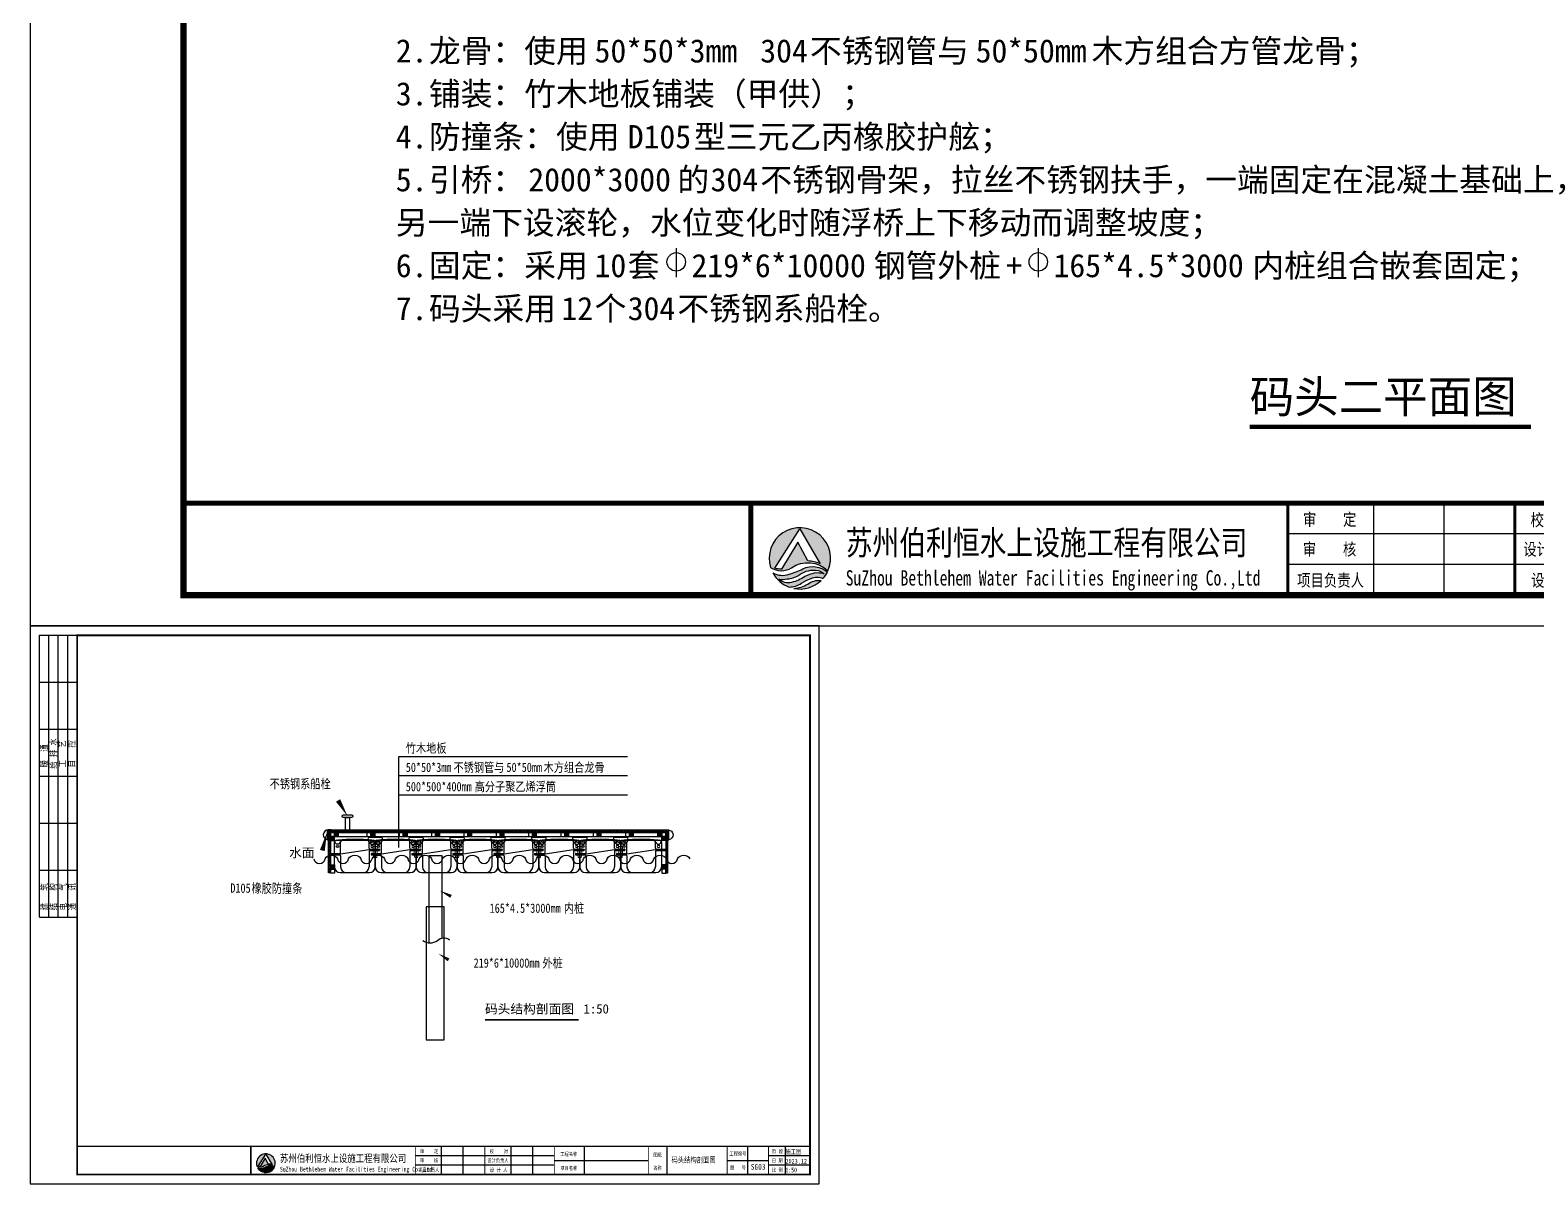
# Model space of a CAD drawing. Extents: x 140753 to 369320, y 91222 to 396627.
# Drawn here: x 244115 to 280954, y 223364 to 251574 of the extents above; entities that cross this region are included whole.
import ezdxf

# ---------------------------------------------------------------- set-up
doc = ezdxf.new("R2010")
doc.units = 0
doc.header["$LTSCALE"] = 1000
for name, color, linetype in [('DIM_SYMB', 3, 'Continuous'), ('PUB_TEXT', 7, 'Continuous'), ('W-FLOAT_BOWL浮筒', 253, 'Continuous'), ('W-Water-水流线', 140, 'Continuous'), ('栏杆', 6, 'Continuous'), ('短销钉', 253, 'Continuous')]:
    doc.layers.add(name, color=color, linetype=linetype)
doc.layers.add('伯利恒浮筒', color=5, linetype='Continuous', lineweight=5)
doc.styles.add('-宋体', font='', dxfattribs={"width": 0.8})
doc.styles.add('_TCH_DIM', font='SIMPLEX.shx', dxfattribs={"width": 0.7, "bigfont": 'GBCBIG.shx'})
doc.styles.get("Standard").update_dxf_attribs({"font": ''})
doc.styles.add('图框', font='')
doc.styles.add('黑体', font='simhei.ttf', dxfattribs={"width": 0.8})
doc.styles.get('-宋体').set_extended_font_data('SimSun')
doc.styles.get('Standard').set_extended_font_data('SimSun')
doc.styles.get('图框').set_extended_font_data('SimSun')

# ---------------------------------------------------------------- blocks, each defined once
blk = doc.blocks.new('$TITLEBLK$00000187')
h = blk.add_hatch(color=140)
h.dxf.hatch_style = 1
h.paths.add_polyline_path([(-294.3, 4.5, 0.294083), (-290.89, 4.48, -0.363756), (-284.97, 3.96, 1.450144)])
h.paths.add_polyline_path([(-289.53, 10.8), (-286.23, 5.12, 0.101723), (-288.23, 5.58), (-289.84, 8.66), (-292.52, 4.26, -0.081837), (-293.64, 4.38)], flags=16)
h = blk.add_hatch(color=174)
h.paths.add_polyline_path([(-285.05, 3.78, 0.296692), (-289.05, 4.29, -0.04264), (-291.3, 3.4, -0.209747), (-293.92, 3.62, 0.179915), (-291.3, 1.33, 0.169783), (-289.28, 1.97, -0.05744), (-287.69, 2.74, -0.214092), (-285.77, 2.71, 0.064571)])
h.paths.add_polyline_path([(-288.71, 3.03, -0.084014), (-290.89, 2.08, -0.271733), (-292.96, 2.61, 0.071966), (-291.58, 2.64, 0.098278), (-289.75, 3.23, -0.072406), (-288.51, 3.9, -0.088156), (-286.96, 4.07, -0.181988), (-285.56, 3.48, 0.206106)], flags=16)
blk.add_hatch(color=174).paths.add_polyline_path([(-286.08, 2.39, 0.189728), (-288.25, 1.81, -0.126537), (-290.52, 1.1, 0.245013)])
for p, q in [((-196, 0), (-196, 15)), ((-184.5, 0), (-184.5, 15)), ((-159, 0), (-159, 15)), ((-147.5, 0), (-147.5, 15)), ((-120, 0), (-120, 15)), ((-76, 0), (-76, 15)), ((-33, 0), (-33, 15)), ((-13, 0), (-13, 15)), ((0, 0), (0, 15)), ((-136, 10), (-210, 10)), ((0, 10), (-22, 10)), ((-136, 7.5), (-86, 7.5)), ((-44, 7.5), (-22, 7.5)), ((-136, 5), (-210, 5)), ((0, 5), (-22, 5))]:
    blk.add_line(p, q)
for points, const_width in [([(-297.54, 0), (-297.54, 15), (0, 15)], 0.8), ([(-210, 0), (-210, 15)], 0.5), ([(-173, 0), (-173, 15)], 0.5), ([(-136, 0), (-136, 15)], 0.5), ([(-86, 0), (-86, 15)], 0.5), ([(-44, 0), (-44, 15)], 0.5), ([(-22, 0), (-22, 15)], 0.5)]:
    blk.add_lwpolyline(points, dxfattribs=dict(const_width=const_width))
for points in [[(-294.3, 4.5, 0.294083), (-290.89, 4.48, -0.363756), (-284.97, 3.96, 1.450144)], [(-293.64, 4.38), (-289.53, 10.8), (-286.23, 5.12, 0.101723), (-288.23, 5.58), (-289.84, 8.66), (-292.52, 4.26, -0.081837)]]:
    blk.add_lwpolyline(points, format="xyb", close=True)
for points in [[(-293.92, 3.62, 0.209747), (-291.3, 3.4, 0.04264), (-289.05, 4.29, -0.296692), (-285.05, 3.78)], [(-292.96, 2.61, 0.071966), (-291.58, 2.64, 0.098278), (-289.75, 3.23, -0.072406), (-288.51, 3.9, -0.088156), (-286.96, 4.07, -0.181988), (-285.56, 3.48, 0.206106), (-288.71, 3.03, -0.084014), (-290.89, 2.08, -0.271733), (-292.96, 2.61)], [(-291.3, 1.33, 0.169783), (-289.28, 1.97, -0.05744), (-287.69, 2.74, -0.214092), (-285.77, 2.71, -0.214092)], [(-290.52, 1.1, 0.126537), (-288.25, 1.81, -0.189728), (-286.08, 2.39, -0.189728)]]:
    blk.add_lwpolyline(points, format="xyb")
for start, end in [(208.4706, 249.2676), (318.8384, 333.6165), (258.5751, 313.6432)]:
    blk.add_arc((-289.53, 6), 5, start, end)
at = {"style": '图框'}
for s, height, width, p in [('审    定', 2, 0.8, (-207.53, 11.34)), ('校    对', 2, 0.8, (-170.43, 11.27)), ('工程编号', 2, 0.8, (-42.79, 10.08)), ('阶 段', 2, 0.8, (-20.12, 11.27)), ('苏州伯利恒水上设施工程有限公司', 4, 0.8, (-282.06, 6.56)), ('工程名称', 2, 0.8, (-132.8, 9.86)), ('图纸', 2, 0.8, (-83.31, 9.46)), ('审    核', 2, 0.8, (-207.55, 6.48)), ('设计负责人', 2, 0.8, (-171.62, 6.48)), ('日 期', 2, 0.8, (-20.31, 6.48)), ('SuZhou Bethlehem Water Facilities Engineering Co.,Ltd ', 2.5, 0.75, (-282.06, 1.57)), ('项目负责人', 2, 0.8, (-208.49, 1.42)), ('设 计 人', 2, 0.8, (-170.33, 1.42)), ('项目名称', 2, 0.8, (-132.8, 2.36)), ('名称', 2, 0.8, (-83.31, 2.46)), ('图   号', 2, 0.8, (-42.46, 2.6)), ('比 例', 2, 0.8, (-20.27, 1.42))]:
    blk.add_text(s, height=height, dxfattribs=dict(at, width=width)).set_placement(p)
for tag, p in [('审定人', (-193.68, 10.95)), ('校对', (-155.51, 10.92)), ('审核人', (-193.68, 6.03)), ('设计负责人', (-158.64, 6.23)), ('项目负责人', (-195.69, 1.11)), ('设计人', (-156.48, 1.18))]:
    blk.add_attdef(tag, p, '', height=3)
for tag, p, height, style, width in [('工程名称', (-115.66, 9.53), 3, '-宋体', 0.8), ('阶段', (-12.96, 10.81), 2.5, '黑体', 0.8), ('图名', (-73.67, 6.22), 3, '-宋体', 0.8), ('日期', (-12.96, 5.8), 2.5, '黑体', 0.8), ('项目名称', (-115.65, 1.97), 3, '-宋体', 0.8), ('图号', (-31.44, 2.55), 3, '_TCH_DIM', 0.7), ('比例', (-12.96, 1.14), 2.5, '黑体', 0.8)]:
    blk.add_attdef(tag, p, '', height=height, dxfattribs=dict(style=style, width=width))
blk = doc.blocks.new('$TITLEBLK$00000095')
for p, q in [((-150, 20), (-150, 0)), ((-150, 20), (0, 20)), ((-125, 20), (-125, 0)), ((-100, 20), (-100, 0)), ((-75, 20), (-75, 0)), ((-75, 20), (-75, 0)), ((-50, 20), (-50, 0)), ((-25, 20), (-25, 0)), ((0, 20), (0, 0)), ((-150, 15), (-75, 15)), ((-75, 15), (0, 15)), ((-150, 10), (-75, 10)), ((-75, 10), (0, 10)), ((-150, 5), (-75, 5)), ((-75, 5), (0, 5))]:
    blk.add_line(p, q)
at = {"width": 0.8}
for s, p in [('建   筑', (-146.45, 15.65)), ('暖  通', (-70.35, 15.73)), ('结   构', (-146.45, 10.91)), ('给 排 水', (-71.03, 10.9)), ('工   艺', (-70.35, 6.13)), ('电   气', (-146.45, 5.65)), ('自   控', (-70.35, 1.24)), ('通   讯', (-146.45, 0.88))]:
    blk.add_text(s, height=3.509, dxfattribs=at).set_placement(p)
blk = doc.blocks.new('rgthtyjyuk')
blk.add_lwpolyline([(0, 0), (420, 0), (420, 297), (0, 297)], close=True)
at = {"const_width": 1}
blk.add_lwpolyline([(25, 5), (415, 5), (415, 292), (25, 292)], close=True, dxfattribs=at)
at = {"const_width": 0.8}
blk.add_lwpolyline([(415, 20), (25, 20)], dxfattribs=at)
at = {"rotation": 90}
blk.add_blockref('$TITLEBLK$00000095', (25, 292), dxfattribs=at)
blk = doc.blocks.new('blhft')
blk.add_lwpolyline([(-180, 0), (180, 0, 0.414214), (250, 70), (250, 270), (298, 270, 0.414214), (302, 274), (302, 284, 0.414214), (298, 288), (250, 288), (250, 375, 0.414214), (230, 395), (208, 395), (208, 397), (0, 407), (-208, 397), (-208, 395), (-230, 395, 0.414214), (-250, 375), (-250, 234), (-298, 234, 0.414214), (-302, 230), (-302, 220, 0.414214), (-298, 216), (-250, 216), (-250, 70), (-249, 60), (-246, 47), (-242, 37), (-235, 26), (-227, 18), (-220, 13), (-212, 8), (-204, 4), (-197, 2), (-188, 0)], format="xyb", close=True)
at = {"layer": 'W-FLOAT_BOWL浮筒'}
for p, q in [((-250, 234), (-250, 375)), ((-230, 395), (230, 395)), ((-208, 397), (208, 397)), ((-208, 397), (-208, 395)), ((-174, 244), (-174, 375)), ((174, 298), (174, 375)), ((208, 397), (208, 395)), ((250, 375), (250, 288)), ((-302, 226), (-174, 226)), ((-298, 234), (-184, 234)), ((-298, 216), (-184, 216)), ((-250, 70), (-250, 216)), ((174, 280), (-174, 226)), ((-174, 206), (-174, 70)), ((174, 280), (302, 280)), ((174, 260), (174, 70)), ((184, 288), (298, 288)), ((184, 270), (298, 270)), ((250, 270), (250, 70)), ((-180, 0), (180, 0))]:
    blk.add_line(p, q, dxfattribs=at)
at = {"layer": 'W-FLOAT_BOWL浮筒', "ltscale": 0.5}
for p, q in [((-302, 230), (-302, 220)), ((302, 284), (302, 274))]:
    blk.add_line(p, q, dxfattribs=at)
at = {"layer": 'W-FLOAT_BOWL浮筒'}
for centre, radius, start, end in [((-230, 375), 20, 90, 180), ((0, -1768), 2175, 84.5043, 95.4957), ((-154, 375), 20, 90, 180), ((154, 375), 20, 0, 90), ((230, 375), 20, 0, 90), ((-298, 220), 4, 180, 270), ((-184, 244), 10, 270, 0), ((-184, 206), 10, 0, 90), ((184, 298), 10, 180, 270), ((184, 260), 10, 90, 180), ((298, 274), 4, 270, 0), ((-180, 70), 70, 180, 270), ((-104, 70), 70, 180, 270), ((104, 70), 70, 270, 0), ((180, 70), 70, 270, 0)]:
    blk.add_arc(centre, radius, start, end, dxfattribs=at)
at = {"layer": 'W-FLOAT_BOWL浮筒', "ltscale": 0.5}
for centre, start, end in [((-298, 230), 90, 180), ((298, 284), 0, 90)]:
    blk.add_arc(centre, 4, start, end, dxfattribs=at)
at = {"layer": 'W-FLOAT_BOWL浮筒', "extrusion": (0, 0, -1)}
blk.add_ellipse((-212, 375), major_axis=(-30.4, 0), ratio=0.921809, start_param=3.141593, end_param=6.283185, dxfattribs=at)
at = {"layer": 'W-FLOAT_BOWL浮筒'}
blk.add_ellipse((212, 375), major_axis=(30.4, 0.1), ratio=0.921809, start_param=3.141593, end_param=6.283185, dxfattribs=at)
blk.add_ellipse((-212, 320), major_axis=(-16, 0), ratio=0.75, dxfattribs=at)
at = {"layer": 'W-FLOAT_BOWL浮筒', "extrusion": (0, 0, -1)}
blk.add_ellipse((212, 320), major_axis=(16, 0), ratio=0.75, dxfattribs=at)
blk = doc.blocks.new('dxd')
at = {"layer": '短销钉', "lineweight": 13}
for p, q in [((-86, 227), (-56, 200)), ((-79, 244), (79, 244)), ((-78, 244), (-78, 246)), ((-78, 246), (78, 246)), ((-52, 180), (-52, 193)), ((-43, 197), (42, 197)), ((52, 180), (52, 193)), ((86, 227), (56, 200)), ((78, 244), (78, 246)), ((-49, 153), (-28, 136)), ((-29, 39), (-29, 45)), ((-26, 48), (-24, 48)), ((-24, 30), (-24, 128)), ((-24, 30), (24, 30)), ((-24, 30), (-18, 2)), ((-19, 133), (19, 133)), ((-16, 0), (16, 0)), ((-6, 39), (-6, 44)), ((6, 39), (6, 44)), ((24, 30), (18, 2)), ((24, 30), (24, 128)), ((26, 48), (24, 48)), ((49, 153), (28, 136)), ((29, 39), (29, 45))]:
    blk.add_line(p, q, dxfattribs=at)
at = {"layer": '短销钉', "lineweight": 13, "ltscale": 0.1}
for p, q in [((-18, 2), (-18, 0)), ((-18, 0), (-16, 0)), ((16, 0), (18, 0)), ((18, 2), (18, 0))]:
    blk.add_line(p, q, dxfattribs=at)
at = {"layer": '短销钉', "lineweight": 13}
for centre, radius, start, end in [((-79, 234), 10, 90, 228.0009), ((0, -1254), 1503, 87.0435, 92.9565), ((-62, 193), 10, 0, 48.0009), ((-35, 154), 31.4, 56.4166, 122.8531), ((35, 155), 31.3, 57.1287, 123.6019), ((62, 193), 10, 131.9991, 180), ((79, 234), 10, 311.9991, 90), ((-44, 170), 13.5, 126.5657, 231), ((-43, 161), 10, 184.1479, 231), ((-34, 186), 31.4, 236.1381, 303.5569), ((-26, 45), 3, 90, 180), ((-34, 128), 10, 0, 51), ((-16, 2), 2.5, 191.3099, 270), ((-25, 170), 13.5, 308.3696, 51.9011), ((-3, 44), 3, 115.3769, 180), ((0, 38), 10, 64.6231, 115.3769), ((3, 44), 3, 0, 64.6231), ((25, 170), 13.5, 128.0989, 231.6304), ((16, 2), 2.5, 270, 348.6901), ((34, 186), 31.4, 236.4385, 303.8665), ((34, 128), 10, 129, 180), ((26, 45), 3, 0, 90), ((42, 161), 10, 309, 355.8521), ((44, 170), 13.5, 309, 53.4343)]:
    blk.add_arc(centre, radius, start, end, dxfattribs=at)
for centre, major_axis, start_param, end_param in [((-23, 39), (0, -9), 4.712389, 6.115737), ((0, 39), (0, 9), 1.570796, 4.712389)]:
    blk.add_ellipse(centre, major_axis=major_axis, ratio=0.666667, start_param=start_param, end_param=end_param, dxfattribs=at)
at = {"layer": '短销钉', "lineweight": 13, "extrusion": (0, 0, -1)}
blk.add_ellipse((23, 39), major_axis=(0, -9), ratio=0.666667, start_param=4.712389, end_param=6.115737, dxfattribs=at)
blk = doc.blocks.new('*U82')
at = {"layer": '短销钉'}
blk.add_blockref('dxd', (0, -124.25), dxfattribs=at)
blk = doc.blocks.new('*U83')
at = {"layer": '栏杆', "color": 0, "linetype": 'ByBlock', "lineweight": -2, "transparency": 16777216}
for p in [(0, 0), (500, 0), (1000, 0), (1500, 0), (2000, 0)]:
    blk.add_blockref('*U82', p, dxfattribs=at)
blk = doc.blocks.new('asafsdfsdfg')
at = {"layer": '栏杆', "true_color": 0xcd6928, "transparency": 33554687}
h = blk.add_hatch(dxfattribs=at)
h.set_pattern_fill('木材', color=32, scale=2, angle=313)
h.set_pattern_definition([(3, (0, 0), (17.15719216, 8.91014911), [120, -16, 40, -8]), (3, (10.182, -5.054), (-8.54589085, 10.2067306), [24, -2.64, 48, -6]), (3, (7.701, 1.712), (41.26246792, 7.529830086), [64, -11.2, 32, -8])])
h.paths.add_polyline_path([(371545, 305559), (371595, 305559), (371595, 305609), (371545, 305609)])
blk.add_lwpolyline([(371545, 305559), (371595, 305559), (371595, 305609), (371545, 305609)], close=True)
blk = doc.blocks.new('*U84')
at = {"layer": 'W-Water-水流线'}
blk.add_lwpolyline([(-144, 5, 0.836859), (-8, 5, -0.620574), (144, 5, -0.539347)], format="xyb", dxfattribs=at)
blk = doc.blocks.new('*U85')
at = {"layer": '栏杆', "color": 0, "linetype": 'ByBlock', "lineweight": -2, "transparency": 16777216}
for p in [(0, 0), (287, 0), (574, 0), (862, 0), (1149, 0), (1436, 0), (1723, 0), (2011, 0), (2298, 0), (2585, 0), (2872, 0), (3159, 0), (3447, 0), (3734, 0), (4021, 0), (4308, 0)]:
    blk.add_blockref('*U84', p, dxfattribs=at)
blk = doc.blocks.new('sdfsdfsdgffh')
at = {"true_color": 0xcd6928, "transparency": 33554687}
h = blk.add_hatch(dxfattribs=at)
h.set_pattern_fill('ANSI37', color=32, scale=10)
h.set_pattern_definition([(45, (0, 0), (-11.22532015, 11.22532015), []), (135, (0, 0), (-11.22532015, -11.22532015), [])])
h.paths.add_polyline_path([(361159, 257743), (361184, 257743), (361184, 257221), (361159, 257221)])
h = blk.add_hatch(dxfattribs=at)
h.set_pattern_fill('ANSI37', color=32, scale=10)
h.set_pattern_definition([(45, (-10268.456, -47890.938), (-11.22532015, 11.22532015), []), (135, (-10268.456, -47890.938), (-11.22532015, -11.22532015), [])])
h.paths.add_polyline_path([(361184, 257718), (365284, 257718), (365284, 257743), (361184, 257743)])
h = blk.add_hatch(dxfattribs=at)
h.set_pattern_fill('ANSI37', color=32, scale=10)
h.set_pattern_definition([(45, (265.25, 0), (-11.22532015, 11.22532015), []), (135, (265.25, 0), (-11.22532015, -11.22532015), [])])
h.paths.add_polyline_path([(365309, 257743), (365284, 257743), (365284, 257221), (365309, 257221)])
for p, q in [((362551, 257430), (362386, 257430)), ((362386, 257430), (362386, 256368)), ((362551, 256427), (362551, 257430))]:
    blk.add_line(p, q)
for points in [[(361345, 257933), (361441, 257933, -1), (361441, 257898), (361345, 257898, -1), (361345, 257933, 0.196088)], [(362315, 256397, 0.33307), (362492, 256395, -0.393376), (362639, 256404, -7.943118)]]:
    blk.add_lwpolyline(points, format="xyb")
for points in [[(361368, 257898), (361415, 257898), (361415, 257743), (361368, 257743)], [(361148, 257743), (361159, 257743), (361159, 257628), (361148, 257628)], [(361159, 257743), (361184, 257743), (361184, 257221), (361159, 257221)], [(361184, 257718), (365284, 257718), (365284, 257743), (361184, 257743)], [(361184, 257668), (361234, 257668), (361234, 257718), (361184, 257718)], [(361234, 257668), (365234, 257668), (365234, 257718), (361234, 257718)], [(361342, 257743), (361441, 257743), (361441, 257718), (361342, 257718)], [(361629, 257668), (361679, 257668), (361679, 257718), (361629, 257718)], [(362024, 257668), (362074, 257668), (362074, 257718), (362024, 257718)], [(362419, 257668), (362469, 257668), (362469, 257718), (362419, 257718)], [(362814, 257668), (362864, 257668), (362864, 257718), (362814, 257718)], [(363209, 257668), (363259, 257668), (363259, 257718), (363209, 257718)], [(363604, 257668), (363654, 257668), (363654, 257718), (363604, 257718)], [(363999, 257668), (364049, 257668), (364049, 257718), (363999, 257718)], [(364394, 257668), (364444, 257668), (364444, 257718), (364394, 257718)], [(364789, 257668), (364839, 257668), (364839, 257718), (364789, 257718)], [(365234, 257668), (365284, 257668), (365284, 257718), (365234, 257718)], [(365309, 257743), (365284, 257743), (365284, 257221), (365309, 257221)], [(365320, 257743), (365309, 257743), (365309, 257628), (365320, 257628)], [(361184, 257269), (361234, 257269), (361234, 257219), (361184, 257219)], [(365284, 257269), (365234, 257269), (365234, 257219), (365284, 257219)], [(362355, 255180), (362574, 255180), (362574, 256808), (362355, 256808)]]:
    blk.add_lwpolyline(points, close=True)
for points in [[(361191, 257747), (361156, 257747, 0.938238), (361148, 257628), (361148, 257743), (361191, 257743)], [(365278, 257747), (365313, 257747, -0.938238), (365320, 257628), (365320, 257743), (365278, 257743)]]:
    blk.add_lwpolyline(points, format="xyb", close=True)
at = {"layer": 'DIM_SYMB'}
for p, q in [((362019, 258175), (362019, 258646)), ((362019, 258646), (364817, 258646)), ((362019, 258411), (364817, 258411)), ((362019, 257532), (362019, 258175)), ((362019, 258175), (364817, 258175))]:
    blk.add_line(p, q, dxfattribs=at)
for points in [[(360431, 258210, 0, 0, 0), (361215, 258210, 0, 0, 0), (361393, 257916, 0, 60, 0), (361277, 258108, 0, 0, 0)], [(359875, 256936, 0, 0, 0), (360942, 256931, 0, 0, 0), (361140, 257714, 0, 60, 0), (361085, 257496, 0, 0, 0)], [(364253, 256689, 0, 0, 0), (363146, 256689, 0, 0, 0), (362523, 257004, 0, 40, 0), (362657, 256936, 0, 0, 0)], [(364102, 256019, 0, 0, 0), (362854, 256019, 0, 0, 0), (362501, 256237, 0, 40, 0), (362628, 256159, 0, 0, 0)]]:
    blk.add_lwpolyline(points, format="xyseb", dxfattribs=at)
at = {"layer": 'DIM_SYMB', "const_width": 20}
blk.add_lwpolyline([(363073, 255427), (364218, 255427)], dxfattribs=at)
for p in [(-10311, -47891), (-9866, -47891), (-9471, -47891), (-9076, -47891), (-8681, -47891), (-8286, -47891), (-7891, -47891), (-7496, -47891), (-7101, -47891), (-6706, -47891), (-6361, -47891), (-10361, -47941)]:
    blk.add_blockref('asafsdfsdfg', p)
at = {"xscale": -1}
blk.add_blockref('asafsdfsdfg', (736829, -47941), dxfattribs=at)
at = {"xscale": -1, "rotation": 180}
blk.add_blockref('asafsdfsdfg', (-10361, 562879), dxfattribs=at)
at = {"rotation": 180}
blk.add_blockref('asafsdfsdfg', (736829, 562879), dxfattribs=at)
at = {"layer": '伯利恒浮筒'}
for p in [(361482, 257226), (361982, 257226), (362482, 257226), (362982, 257226), (363482, 257226), (363982, 257226), (364482, 257226), (364982, 257226)]:
    blk.add_blockref('blhft', p, dxfattribs=at)
at = {"layer": '栏杆'}
for name, p in [('*U83', (362732, 257536)), ('*U85', (361126, 257388))]:
    blk.add_blockref(name, p, dxfattribs=at)
at = {"layer": '短销钉'}
for p in [(361732, 257411), (362232, 257411)]:
    blk.add_blockref('dxd', p, dxfattribs=at)
at = {"layer": 'DIM_SYMB', "color": 7}
for s, p in [('码头结构剖面图', (363073, 255503)), ('1:50', (364278, 255503))]:
    blk.add_text(s, height=113.9, dxfattribs=at).set_placement(p)
at = {"layer": 'PUB_TEXT', "color": 7, "style": '-宋体', "width": 0.8}
for s, height, p in [('竹木地板', 113.9, (362105, 258691)), ('50*50*3mm', 113.9, (362105, 258456)), ('不锈钢管与', 113.9, (362688, 258456)), ('50*50mm', 113.9, (363336, 258456)), ('木方组合龙骨', 113.9, (363790, 258456)), ('不锈钢系船栓', 113.9, (360441, 258255)), ('500*500*400mm', 113.92, (362105, 258220)), ('高分子聚乙烯浮筒', 113.9, (362947, 258220)), ('165*4.5*3000mm', 113.92, (363130, 256734)), ('内桩', 113.9, (364037, 256734)), ('219*6*10000mm', 113.92, (362934, 256064)), ('外桩', 113.9, (363776, 256064))]:
    blk.add_text(s, height=height, dxfattribs=at).set_placement(p)
at = {"layer": 'PUB_TEXT'}
blk.add_text('水面', height=113.9, dxfattribs=at).set_placement((360678, 257412))
at = {"layer": 'PUB_TEXT', "color": 7, "style": '-宋体', "width": 0.8}
for s, p in [('D105', (359960, 256980)), ('橡胶防撞条', (360219, 256979))]:
    blk.add_text(s, height=113.9, rotation=359.7611, dxfattribs=at).set_placement(p)

msp = doc.modelspace()

# ---------------------------------------------------------------- linework, layer by layer
at = {"layer": 'DIM_SYMB', "const_width": 105}
msp.add_lwpolyline([(273933.1, 241872.4), (280810.9, 241872.4)], dxfattribs=at)
at = {"layer": 'PUB_TEXT'}
for p, q in [((259910.8, 246245.7), (259910.8, 245533.2)), ((268762, 246245.7), (268762, 245533.2))]:
    msp.add_line(p, q, dxfattribs=at)
for centre in [(259910.8, 245908.2), (268762, 245908.2)]:
    msp.add_circle(centre, 225, dxfattribs=at)

# ---------------------------------------------------------------- block references
for name, p, xscale, yscale, zscale in [('rgthtyjyuk', (244114.9, 237008.2), 150, 150, 150), ('$TITLEBLK$00000187', (306364.9, 237758.2), 150, 150, 150), ('rgthtyjyuk', (244114.9, 223364.1), 45.93972883033705, 45.93972883033705, 45.93972883033705), ('sdfsdfsdgffh', (-470910.1, -283476.8), 2, 2, 2)]:
    msp.add_blockref(name, p, dxfattribs=dict(xscale=xscale, yscale=yscale, zscale=zscale))
ref = msp.add_blockref('$TITLEBLK$00000187', (263179.9, 223593.8), dxfattribs=dict(xscale=45.93972883033705, yscale=45.93972883033705, zscale=45.93972883033705))
ref.add_attrib('图名', '码头结构剖面图', (259795.7, 223879.8), dxfattribs={"color": 3, "height": 137.82, "style": '-宋体', "width": 0.8})
ref.add_attrib('图号', 'SG03', (261735.7, 223710.8), dxfattribs={"color": 3, "height": 137.82, "style": '黑体', "width": 0.8})
ref.add_attrib('日期', '2023.12', (262582.7, 223860.4), dxfattribs={"color": 3, "height": 114.85, "style": '黑体', "width": 0.8})
ref.add_attrib('阶段', '施工图', (262582.7, 224090.5), dxfattribs={"color": 3, "height": 114.85, "style": '黑体', "width": 0.8})
ref.add_attrib('比例', '1:50', (262582.7, 223646.4), dxfattribs={"color": 3, "height": 114.85, "style": '黑体', "width": 0.75})

# ---------------------------------------------------------------- texts
for s, height, p in [('2.', 569.62, (253054.7, 250783.2)), ('龙骨：使用', 569.62, (253864.9, 250783.2)), ('50*50*3mm', 569.62, (257915.5, 250783.2)), ('304', 569.62, (261966.1, 250783.2)), ('不锈钢管与', 569.62, (263181.3, 250783.2)), ('50*50mm', 569.62, (267232, 250783.2)), ('木方组合方管龙骨；', 569.62, (270067.4, 250783.2)), ('3.', 569.62, (253054.7, 249733.2)), ('铺装：竹木地板铺装（甲供）；', 569.62, (253864.9, 249733.2)), ('4.', 569.62, (253054.7, 248683.2)), ('防撞条：使用', 569.62, (253864.9, 248683.2)), ('D105', 569.62, (258725.6, 248683.2)), ('型三元乙丙橡胶护舷；', 569.62, (260345.9, 248683.2)), ('5.', 569.62, (253054.7, 247633.2)), ('引桥：', 569.62, (253864.9, 247633.2)), ('2000*3000', 569.62, (256295.2, 247633.2)), ('的', 569.6, (259940.8, 247633.2)), ('304', 569.62, (260750.9, 247633.2)), ('不锈钢骨架，拉丝不锈钢扶手，一端固定在混凝土基础上，', 569.62, (261966.1, 247633.2)), ('另一端下设滚轮，水位变化时随浮桥上下移动而调整坡度；', 569.62, (253054.7, 246583.2)), ('6.', 569.62, (253054.7, 245533.2)), ('固定：采用', 569.62, (253864.9, 245533.2)), ('10', 569.62, (257915.5, 245533.2)), ('套', 569.6, (258725.6, 245533.2)), ('219*6*10000', 569.62, (260285.8, 245533.2)), ('钢管外桩', 569.62, (264741.4, 245533.2)), ('165*4.5*3000', 569.62, (269137, 245533.2)), ('内桩组合嵌套固定；', 569.62, (273997.8, 245533.2)), ('+', 569.6, (267982, 245533.2)), ('7.', 569.62, (253054.7, 244483.2)), ('码头采用', 569.62, (253864.9, 244483.2)), ('12', 569.62, (257105.4, 244483.2)), ('个', 569.6, (257915.5, 244483.2)), ('304', 569.62, (258725.6, 244483.2)), ('不锈钢系船栓。', 569.62, (259940.8, 244483.2))]:
    msp.add_text(s, height=height, dxfattribs=at).set_placement(p)
at = {"layer": 'PUB_TEXT', "color": 7}
msp.add_text('码头二平面图', height=797.47, dxfattribs=at).set_placement((273933.1, 242215.3))

doc.saveas('drawing.dxf')
